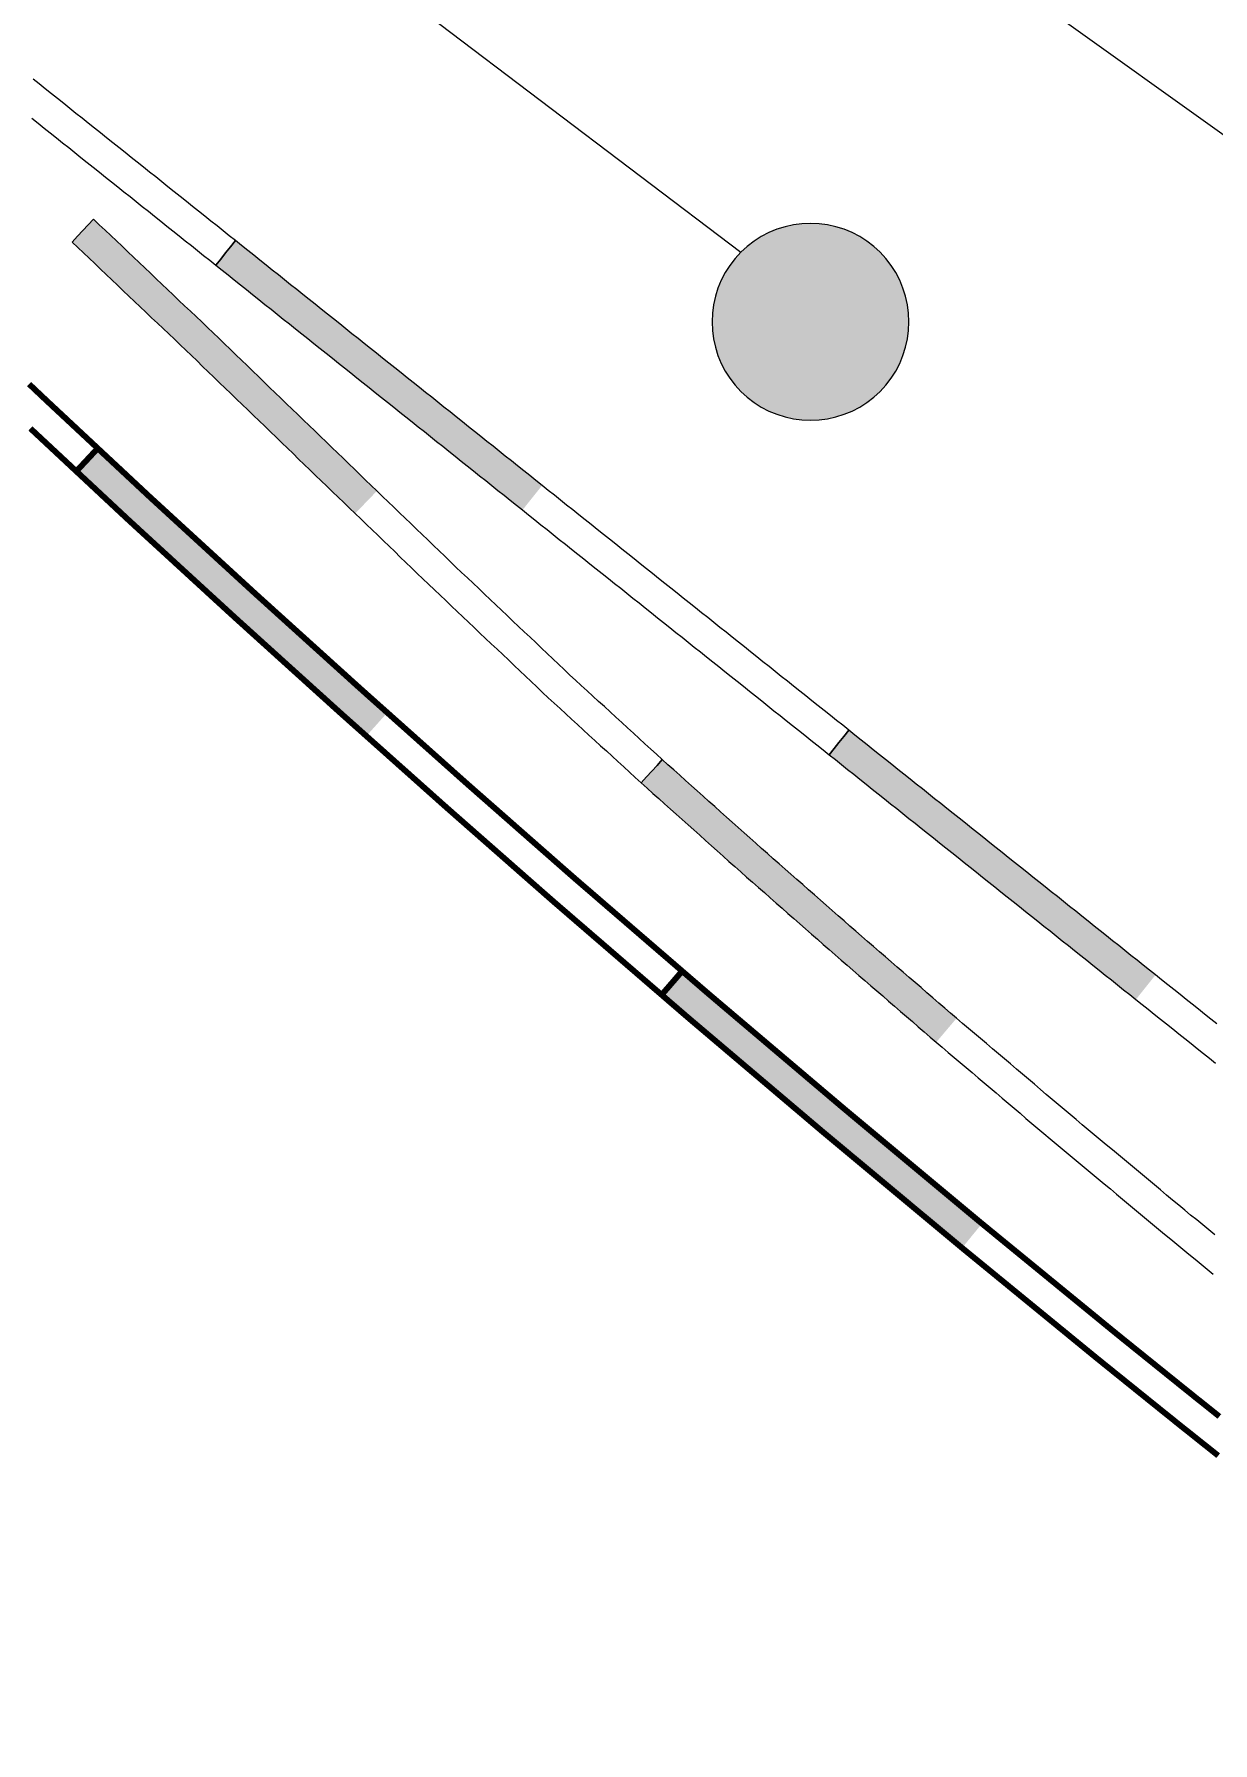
# Model space of a CAD drawing. Header units: inches. Extents: x 36473197 to 36486087, y 3899343 to 3911260.
# Drawn here: x 36482783.1 to 36482843.2, y 3905076.5 to 3905163.6 of the extents above; entities that cross this region are included whole.
import ezdxf

# ---------------------------------------------------------------- set-up
doc = ezdxf.new("R2010")
doc.units = ezdxf.units.IN
doc.header["$MEASUREMENT"] = 0
doc.layers.get('0').update_dxf_attribs({"lineweight": 0})
doc.layers.get('Defpoints').update_dxf_attribs({"lineweight": 0})
for name, color, linetype, lineweight in [('四盘区辅运巷', 7, 'Continuous', 0), ('西平正线', 7, 'Continuous', 0), ('钻孔', 7, 'Continuous', 0), ('钻孔变量', 7, 'Continuous', 0)]:
    doc.layers.add(name, color=color, linetype=linetype, lineweight=lineweight)
doc.styles.add('仿宋', font='simfang.ttf')
doc.linetypes.add('铁路', pattern='A,-0.01,[9,西北矿业高家堡煤矿2022年采掘接续图(2022.8.14).shx,S=1.5748e-06,R=0,X=0,Y=0.0004],-0.01,[10,西北矿业高家堡煤矿2022年采掘接续图(2022.8.14).shx,S=1.5748e-06,R=0,X=0,Y=0.0004]', length=0.02)
doc.dimstyles.get("Standard").update_dxf_attribs({"dimtxt": 30, "dimasz": 20, "dimexe": 0.18, "dimexo": 0.0625, "dimgap": 0.09, "dimtad": 1, "dimdec": 0, "dimzin": 0, "dimdsep": 46, "dimtxsty": '仿宋', "dimcen": 0.09, "dimclrd": 150, "dimclre": 150, "dimadec": 0, "dimazin": 0, "dimtfac": 1, "dimtdec": 0, "dimtofl": 0, "dimtmove": 0, "dimatfit": 3, "dimfxl": 1, "dimtolj": 1, "dimtzin": 0, "dimlwd": 0, "dimarcsym": 0})

# ---------------------------------------------------------------- blocks, each defined once
blk = doc.blocks.new('lr_block_12_1')
for points in [[(100.66, 619.27), (100.362, 619.536), (100.063, 619.802), (99.764, 620.068), (99.466, 620.335), (99.172, 620.598), (98.875, 620.866), (98.579, 621.135), (98.282, 621.403), (97.985, 621.671), (97.689, 621.939), (97.392, 622.208), (97.095, 622.476), (96.798, 622.744), (96.502, 623.012), (96.205, 623.28), (95.908, 623.549), (95.611, 623.817), (95.315, 624.085), (95.018, 624.353), (94.721, 624.622), (94.425, 624.89), (94.128, 625.158), (93.836, 625.423), (93.541, 625.694), (93.246, 625.964), (92.951, 626.234), (92.657, 626.505), (92.362, 626.775), (92.067, 627.045), (91.772, 627.316), (91.477, 627.586), (91.183, 627.856), (90.888, 628.127), (90.593, 628.397), (90.298, 628.667), (90.003, 628.938), (89.708, 629.208), (89.414, 629.478), (89.119, 629.749), (88.824, 630.019), (88.535, 630.285), (88.242, 630.558), (87.95, 630.831), (87.657, 631.104), (87.365, 631.377), (87.073, 631.65), (86.78, 631.923), (86.488, 632.195), (86.195, 632.468), (85.903, 632.741), (85.63, 632.449), (85.357, 632.156), (85.084, 631.864), (84.811, 631.571), (85.104, 631.299), (85.396, 631.026), (85.689, 630.753), (85.981, 630.48), (86.273, 630.207), (86.566, 629.934), (86.858, 629.661), (87.151, 629.388), (87.443, 629.115), (87.743, 628.84), (88.038, 628.569), (88.332, 628.299), (88.627, 628.029), (88.922, 627.758), (89.217, 627.488), (89.512, 627.218), (89.806, 626.947), (90.101, 626.677), (90.396, 626.407), (90.691, 626.136), (90.986, 625.866), (91.281, 625.596), (91.575, 625.325), (91.87, 625.055), (92.165, 624.785), (92.46, 624.514), (92.755, 624.244), (93.055, 623.971), (93.352, 623.703), (93.648, 623.435), (93.945, 623.167), (94.242, 622.898), (94.539, 622.63), (94.835, 622.362), (95.132, 622.094), (95.429, 621.825), (95.725, 621.557), (96.022, 621.289), (96.319, 621.021), (96.616, 620.752), (96.912, 620.484), (97.209, 620.216), (97.506, 619.948), (97.802, 619.679), (98.099, 619.411), (98.401, 619.14), (98.7, 618.874), (98.998, 618.608), (99.297, 618.342), (99.595, 618.076), (99.861, 618.374), (100.128, 618.673), (100.394, 618.971)], [(130.971, 593.225), (130.668, 593.476), (130.361, 593.732), (130.054, 593.988), (129.747, 594.244), (129.439, 594.5), (129.132, 594.756), (128.825, 595.012), (128.518, 595.268), (128.21, 595.524), (127.903, 595.781), (127.596, 596.037), (127.288, 596.293), (126.981, 596.549), (126.674, 596.805), (126.367, 597.061), (126.059, 597.317), (125.752, 597.573), (125.445, 597.829), (125.138, 598.085), (124.83, 598.342), (124.523, 598.598), (124.216, 598.854), (123.914, 599.106), (123.609, 599.364), (123.303, 599.623), (122.998, 599.882), (122.693, 600.14), (122.388, 600.399), (122.083, 600.657), (121.778, 600.916), (121.473, 601.175), (121.168, 601.433), (120.862, 601.692), (120.557, 601.951), (120.252, 602.209), (119.947, 602.468), (119.642, 602.727), (119.337, 602.985), (119.032, 603.244), (118.726, 603.503), (118.421, 603.761), (118.116, 604.02), (117.811, 604.278), (117.506, 604.537), (117.201, 604.796), (116.902, 605.051), (116.599, 605.312), (116.296, 605.573), (115.993, 605.835), (115.69, 606.096), (115.429, 605.793), (115.168, 605.49), (114.906, 605.187), (114.645, 604.885), (114.948, 604.623), (115.251, 604.362), (115.554, 604.101), (115.857, 603.839), (116.166, 603.575), (116.471, 603.317), (116.777, 603.058), (117.082, 602.799), (117.387, 602.541), (117.692, 602.282), (117.997, 602.023), (118.302, 601.765), (118.607, 601.506), (118.912, 601.247), (119.218, 600.989), (119.523, 600.73), (119.828, 600.471), (120.133, 600.213), (120.438, 599.954), (120.743, 599.696), (121.048, 599.437), (121.353, 599.178), (121.659, 598.92), (121.964, 598.661), (122.269, 598.402), (122.574, 598.144), (122.879, 597.885), (123.191, 597.625), (123.499, 597.369), (123.806, 597.112), (124.113, 596.856), (124.42, 596.6), (124.728, 596.344), (125.035, 596.088), (125.342, 595.832), (125.65, 595.576), (125.957, 595.32), (126.264, 595.064), (126.571, 594.808), (126.879, 594.551), (127.186, 594.295), (127.493, 594.039), (127.8, 593.783), (128.108, 593.527), (128.415, 593.271), (128.722, 593.015), (129.03, 592.759), (129.337, 592.503), (129.644, 592.247), (129.957, 591.987), (130.211, 592.296), (130.464, 592.606), (130.718, 592.915)]]:
    blk.add_hatch(color=7).paths.add_polyline_path(points, flags=17)
at = {"color": 7, "const_width": 0.3}
for points in [[(85.903, 632.741), (85.61, 633.014), (85.318, 633.287), (85.025, 633.56), (84.733, 633.833), (84.44, 634.106), (84.148, 634.379), (83.855, 634.651), (83.563, 634.924), (83.275, 635.194), (82.984, 635.468), (82.694, 635.743), (82.403, 636.018)], [(82.471, 633.754), (82.764, 633.482), (83.056, 633.209), (83.349, 632.936), (83.641, 632.663), (83.934, 632.39), (84.226, 632.117), (84.519, 631.844), (84.811, 631.571), (85.084, 631.864), (85.357, 632.156), (85.63, 632.449), (85.903, 632.741)], [(115.69, 606.096), (115.388, 606.357), (115.085, 606.619), (114.782, 606.88), (114.479, 607.141), (114.176, 607.402), (113.873, 607.664), (113.57, 607.925), (113.268, 608.186), (112.965, 608.448), (112.662, 608.709), (112.359, 608.97), (112.056, 609.232), (111.753, 609.493), (111.451, 609.754), (111.148, 610.016), (110.845, 610.277), (110.542, 610.538), (110.239, 610.8), (109.943, 611.058), (109.643, 611.322), (109.342, 611.586), (109.042, 611.85), (108.742, 612.114), (108.441, 612.378), (108.141, 612.642), (107.84, 612.906), (107.54, 613.17), (107.239, 613.434), (106.939, 613.699), (106.639, 613.963), (106.338, 614.227), (106.038, 614.491), (105.737, 614.755), (105.437, 615.019), (105.136, 615.283), (104.836, 615.547), (104.541, 615.809), (104.242, 616.075), (103.944, 616.341), (103.645, 616.607), (103.347, 616.874), (103.048, 617.14), (102.75, 617.406), (102.451, 617.672), (102.153, 617.938), (101.854, 618.205), (101.556, 618.471), (101.257, 618.737), (100.959, 619.003), (100.66, 619.27), (100.362, 619.536), (100.063, 619.802), (99.764, 620.068), (99.466, 620.335), (99.172, 620.598), (98.875, 620.866), (98.579, 621.135), (98.282, 621.403), (97.985, 621.671), (97.689, 621.939), (97.392, 622.208), (97.095, 622.476), (96.798, 622.744), (96.502, 623.012), (96.205, 623.28), (95.908, 623.549), (95.611, 623.817), (95.315, 624.085), (95.018, 624.353), (94.721, 624.622), (94.425, 624.89), (94.128, 625.158), (93.836, 625.423), (93.541, 625.694), (93.246, 625.964), (92.951, 626.234), (92.657, 626.505), (92.362, 626.775), (92.067, 627.045), (91.772, 627.316), (91.477, 627.586), (91.183, 627.856), (90.888, 628.127), (90.593, 628.397), (90.298, 628.667), (90.003, 628.938), (89.708, 629.208), (89.414, 629.478), (89.119, 629.749), (88.824, 630.019), (88.535, 630.285), (88.242, 630.558), (87.95, 630.831), (87.657, 631.104), (87.365, 631.377), (87.073, 631.65), (86.78, 631.923), (86.488, 632.195), (86.195, 632.468), (85.903, 632.741), (85.63, 632.449), (85.357, 632.156), (85.084, 631.864), (84.811, 631.571), (85.104, 631.299), (85.396, 631.026), (85.689, 630.753), (85.981, 630.48), (86.273, 630.207), (86.566, 629.934), (86.858, 629.661), (87.151, 629.388), (87.443, 629.115), (87.743, 628.84), (88.038, 628.569), (88.332, 628.299), (88.627, 628.029), (88.922, 627.758), (89.217, 627.488), (89.512, 627.218), (89.806, 626.947), (90.101, 626.677), (90.396, 626.407), (90.691, 626.136), (90.986, 625.866), (91.281, 625.596), (91.575, 625.325), (91.87, 625.055), (92.165, 624.785), (92.46, 624.514), (92.755, 624.244), (93.055, 623.971), (93.352, 623.703), (93.648, 623.435), (93.945, 623.167), (94.242, 622.898), (94.539, 622.63), (94.835, 622.362), (95.132, 622.094), (95.429, 621.825), (95.725, 621.557), (96.022, 621.289), (96.319, 621.021), (96.616, 620.752), (96.912, 620.484), (97.209, 620.216), (97.506, 619.948), (97.802, 619.679), (98.099, 619.411), (98.401, 619.14), (98.7, 618.874), (98.998, 618.608), (99.297, 618.342), (99.595, 618.076), (99.894, 617.809), (100.192, 617.543), (100.491, 617.277), (100.789, 617.011), (101.088, 616.744), (101.386, 616.478), (101.685, 616.212), (101.983, 615.946), (102.282, 615.679), (102.58, 615.413), (102.879, 615.147), (103.177, 614.881), (103.476, 614.614), (103.78, 614.345), (104.08, 614.081), (104.381, 613.817), (104.681, 613.553), (104.981, 613.289), (105.282, 613.025), (105.582, 612.761), (105.883, 612.497), (106.183, 612.233), (106.484, 611.969), (106.784, 611.705), (107.084, 611.44), (107.385, 611.176), (107.685, 610.912), (107.986, 610.648), (108.286, 610.384), (108.587, 610.12), (108.887, 609.856), (109.194, 609.588), (109.497, 609.327), (109.8, 609.066), (110.102, 608.804), (110.405, 608.543), (110.708, 608.282), (111.011, 608.02), (111.314, 607.759), (111.617, 607.498), (111.92, 607.236), (112.222, 606.975), (112.525, 606.714), (112.828, 606.452), (113.131, 606.191), (113.434, 605.93), (113.737, 605.668), (114.039, 605.407), (114.342, 605.146), (114.645, 604.885), (114.906, 605.187), (115.168, 605.49), (115.429, 605.793), (115.69, 606.096)], [(143.071, 583.396), (142.758, 583.645), (142.446, 583.894), (142.133, 584.144), (141.823, 584.391), (141.512, 584.642), (141.2, 584.892), (140.889, 585.143), (140.577, 585.394), (140.266, 585.645), (139.954, 585.896), (139.643, 586.147), (139.331, 586.398), (139.02, 586.649), (138.708, 586.9), (138.397, 587.151), (138.085, 587.402), (137.78, 587.65), (137.47, 587.903), (137.161, 588.156), (136.851, 588.41), (136.542, 588.663), (136.232, 588.917), (135.923, 589.17), (135.613, 589.423), (135.304, 589.677), (134.994, 589.93), (134.685, 590.184), (134.375, 590.437), (134.066, 590.691), (133.756, 590.944), (133.447, 591.197), (133.137, 591.451), (132.828, 591.704), (132.518, 591.958), (132.209, 592.211), (131.899, 592.464), (131.59, 592.718), (131.28, 592.971), (130.971, 593.225), (130.668, 593.476), (130.361, 593.732), (130.054, 593.988), (129.747, 594.244), (129.439, 594.5), (129.132, 594.756), (128.825, 595.012), (128.518, 595.268), (128.21, 595.524), (127.903, 595.781), (127.596, 596.037), (127.288, 596.293), (126.981, 596.549), (126.674, 596.805), (126.367, 597.061), (126.059, 597.317), (125.752, 597.573), (125.445, 597.829), (125.138, 598.085), (124.83, 598.342), (124.523, 598.598), (124.216, 598.854), (123.914, 599.106), (123.609, 599.364), (123.303, 599.623), (122.998, 599.882), (122.693, 600.14), (122.388, 600.399), (122.083, 600.657), (121.778, 600.916), (121.473, 601.175), (121.168, 601.433), (120.862, 601.692), (120.557, 601.951), (120.252, 602.209), (119.947, 602.468), (119.642, 602.727), (119.337, 602.985), (119.032, 603.244), (118.726, 603.503), (118.421, 603.761), (118.116, 604.02), (117.811, 604.278), (117.506, 604.537), (117.201, 604.796), (116.902, 605.051), (116.599, 605.312), (116.296, 605.573), (115.993, 605.835), (115.69, 606.096), (115.429, 605.793), (115.168, 605.49), (114.906, 605.187), (114.645, 604.885), (114.948, 604.623), (115.251, 604.362), (115.554, 604.101), (115.857, 603.839), (116.166, 603.575), (116.471, 603.317), (116.777, 603.058), (117.082, 602.799), (117.387, 602.541), (117.692, 602.282), (117.997, 602.023), (118.302, 601.765), (118.607, 601.506), (118.912, 601.247), (119.218, 600.989), (119.523, 600.73), (119.828, 600.471), (120.133, 600.213), (120.438, 599.954), (120.743, 599.696), (121.048, 599.437), (121.353, 599.178), (121.659, 598.92), (121.964, 598.661), (122.269, 598.402), (122.574, 598.144), (122.879, 597.885), (123.191, 597.625), (123.499, 597.369), (123.806, 597.112), (124.113, 596.856), (124.42, 596.6), (124.728, 596.344), (125.035, 596.088), (125.342, 595.832), (125.65, 595.576), (125.957, 595.32), (126.264, 595.064), (126.571, 594.808), (126.879, 594.551), (127.186, 594.295), (127.493, 594.039), (127.8, 593.783), (128.108, 593.527), (128.415, 593.271), (128.722, 593.015), (129.03, 592.759), (129.337, 592.503), (129.644, 592.247), (129.957, 591.987), (130.267, 591.733), (130.576, 591.48), (130.886, 591.226), (131.195, 590.973), (131.505, 590.72), (131.814, 590.466), (132.124, 590.213), (132.433, 589.959), (132.743, 589.706), (133.052, 589.453), (133.362, 589.199), (133.671, 588.946), (133.981, 588.692), (134.29, 588.439), (134.6, 588.186), (134.909, 587.932), (135.219, 587.679), (135.528, 587.425), (135.838, 587.172), (136.147, 586.918), (136.456, 586.665), (136.766, 586.412), (137.082, 586.156), (137.393, 585.905), (137.705, 585.654), (138.016, 585.403), (138.328, 585.152), (138.639, 584.901), (138.951, 584.65), (139.262, 584.399), (139.574, 584.148), (139.885, 583.897), (140.197, 583.646), (140.508, 583.396), (140.82, 583.145), (141.135, 582.892), (141.448, 582.643), (141.761, 582.394), (142.074, 582.144), (142.387, 581.895), (142.699, 581.646), (143.012, 581.396)]]:
    blk.add_lwpolyline(points, dxfattribs=at)
blk = doc.blocks.new('*D204')
at = {"layer": 'Defpoints', "color": 0, "transparency": 16777216}
for p in [(36476925.515, 3911082.357), (36486060.147, 3904950.043), (36485936.086, 3904772.871)]:
    blk.add_point(p, dxfattribs=at)
at = {"layer": '四盘区辅运巷', "color": 150, "lineweight": -2, "transparency": 16777216}
for p, q in [((36476925.551, 3911082.408), (36477049.68, 3911259.676)), ((36485936.122, 3904772.922), (36486060.251, 3904950.19))]:
    blk.add_line(p, q, dxfattribs=at)
at = {"layer": '四盘区辅运巷', "color": 150, "lineweight": 0, "transparency": 16777216}
blk.add_line((36477065.959, 3911248.057), (36486043.765, 3904961.514), dxfattribs=at)
at = {"layer": '四盘区辅运巷', "color": 150, "transparency": 16777216}
for points in [[(36477067.871, 3911250.787), (36477064.047, 3911245.326), (36477049.577, 3911259.528)], [(36486045.677, 3904964.245), (36486041.853, 3904958.784), (36486060.147, 3904950.043)]]:
    blk.add_solid(points, dxfattribs=at)
at = {"layer": '四盘区辅运巷', "color": 0, "transparency": 16777216, "insert": (36481563.616, 3908117.287), "char_height": 30, "attachment_point": 5, "rotation": 324.99908, "style": '仿宋'}
blk.add_mtext('\\A1;1100', dxfattribs=at)

msp = doc.modelspace()

# ---------------------------------------------------------------- hatches: boundary and pattern name
at = {"layer": '西平正线'}
for points in [[(36482800.561, 3905140.287), (36482800.274, 3905140.565), (36482799.986, 3905140.843), (36482799.698, 3905141.12), (36482799.41, 3905141.398), (36482799.122, 3905141.676), (36482798.834, 3905141.953), (36482798.546, 3905142.231), (36482798.258, 3905142.508), (36482797.971, 3905142.786), (36482797.683, 3905143.064), (36482797.395, 3905143.342), (36482797.107, 3905143.619), (36482796.819, 3905143.897), (36482796.532, 3905144.175), (36482796.244, 3905144.453), (36482795.956, 3905144.731), (36482795.668, 3905145.009), (36482795.381, 3905145.286), (36482795.093, 3905145.564), (36482794.805, 3905145.842), (36482794.517, 3905146.12), (36482794.23, 3905146.398), (36482793.942, 3905146.676), (36482793.654, 3905146.953), (36482793.366, 3905147.231), (36482793.078, 3905147.509), (36482792.791, 3905147.787), (36482792.503, 3905148.065), (36482792.21, 3905148.347), (36482791.921, 3905148.622), (36482791.631, 3905148.898), (36482791.341, 3905149.173), (36482791.051, 3905149.449), (36482790.761, 3905149.725), (36482790.471, 3905150), (36482790.181, 3905150.276), (36482789.891, 3905150.551), (36482789.601, 3905150.827), (36482789.311, 3905151.102), (36482789.021, 3905151.378), (36482788.731, 3905151.654), (36482788.441, 3905151.929), (36482788.151, 3905152.205), (36482787.862, 3905152.48), (36482787.572, 3905152.756), (36482787.282, 3905153.031), (36482786.992, 3905153.307), (36482786.702, 3905153.583), (36482786.412, 3905153.858), (36482786.122, 3905154.134), (36482785.846, 3905153.844), (36482785.571, 3905153.554), (36482785.295, 3905153.264), (36482785.02, 3905152.974), (36482785.31, 3905152.699), (36482785.6, 3905152.423), (36482785.889, 3905152.147), (36482786.179, 3905151.872), (36482786.469, 3905151.596), (36482786.759, 3905151.321), (36482787.049, 3905151.045), (36482787.339, 3905150.769), (36482787.629, 3905150.494), (36482787.919, 3905150.218), (36482788.209, 3905149.943), (36482788.499, 3905149.667), (36482788.789, 3905149.392), (36482789.079, 3905149.116), (36482789.369, 3905148.84), (36482789.658, 3905148.565), (36482789.948, 3905148.289), (36482790.238, 3905148.014), (36482790.528, 3905147.738), (36482790.818, 3905147.463), (36482791.108, 3905147.187), (36482791.392, 3905146.914), (36482791.679, 3905146.636), (36482791.967, 3905146.358), (36482792.255, 3905146.08), (36482792.543, 3905145.802), (36482792.83, 3905145.524), (36482793.118, 3905145.247), (36482793.406, 3905144.969), (36482793.694, 3905144.691), (36482793.982, 3905144.413), (36482794.269, 3905144.135), (36482794.557, 3905143.858), (36482794.845, 3905143.58), (36482795.133, 3905143.302), (36482795.42, 3905143.024), (36482795.708, 3905142.746), (36482795.996, 3905142.468), (36482796.284, 3905142.191), (36482796.571, 3905141.913), (36482796.859, 3905141.635), (36482797.147, 3905141.357), (36482797.435, 3905141.079), (36482797.723, 3905140.801), (36482798.011, 3905140.524), (36482798.299, 3905140.246), (36482798.587, 3905139.968), (36482798.875, 3905139.691), (36482799.163, 3905139.413), (36482799.451, 3905139.136), (36482799.729, 3905139.423), (36482800.006, 3905139.711), (36482800.284, 3905139.999)], [(36482808.981, 3905140.566), (36482808.668, 3905140.816), (36482808.356, 3905141.066), (36482808.043, 3905141.315), (36482807.73, 3905141.565), (36482807.418, 3905141.814), (36482807.105, 3905142.064), (36482806.792, 3905142.313), (36482806.48, 3905142.563), (36482806.167, 3905142.812), (36482805.855, 3905143.062), (36482805.542, 3905143.311), (36482805.229, 3905143.561), (36482804.917, 3905143.811), (36482804.604, 3905144.06), (36482804.292, 3905144.31), (36482803.979, 3905144.559), (36482803.666, 3905144.809), (36482803.354, 3905145.058), (36482803.041, 3905145.308), (36482802.729, 3905145.557), (36482802.416, 3905145.807), (36482802.103, 3905146.056), (36482801.791, 3905146.306), (36482801.478, 3905146.556), (36482801.166, 3905146.805), (36482800.853, 3905147.055), (36482800.54, 3905147.304), (36482800.228, 3905147.554), (36482799.915, 3905147.803), (36482799.603, 3905148.053), (36482799.29, 3905148.302), (36482798.977, 3905148.552), (36482798.665, 3905148.802), (36482798.352, 3905149.051), (36482798.04, 3905149.301), (36482797.727, 3905149.55), (36482797.414, 3905149.8), (36482797.102, 3905150.049), (36482796.789, 3905150.299), (36482796.477, 3905150.549), (36482796.164, 3905150.798), (36482795.851, 3905151.048), (36482795.539, 3905151.297), (36482795.226, 3905151.547), (36482794.914, 3905151.796), (36482794.601, 3905152.046), (36482794.288, 3905152.296), (36482793.976, 3905152.545), (36482793.663, 3905152.795), (36482793.351, 3905153.044), (36482793.101, 3905152.732), (36482792.851, 3905152.419), (36482792.602, 3905152.106), (36482792.352, 3905151.794), (36482792.665, 3905151.544), (36482792.978, 3905151.295), (36482793.29, 3905151.045), (36482793.603, 3905150.796), (36482793.915, 3905150.546), (36482794.228, 3905150.296), (36482794.541, 3905150.047), (36482794.853, 3905149.797), (36482795.166, 3905149.548), (36482795.478, 3905149.298), (36482795.791, 3905149.049), (36482796.103, 3905148.799), (36482796.416, 3905148.549), (36482796.729, 3905148.3), (36482797.041, 3905148.05), (36482797.354, 3905147.801), (36482797.666, 3905147.551), (36482797.979, 3905147.302), (36482798.292, 3905147.052), (36482798.604, 3905146.803), (36482798.917, 3905146.553), (36482799.229, 3905146.303), (36482799.542, 3905146.054), (36482799.855, 3905145.804), (36482800.167, 3905145.555), (36482800.48, 3905145.305), (36482800.792, 3905145.056), (36482801.105, 3905144.806), (36482801.418, 3905144.556), (36482801.73, 3905144.307), (36482802.043, 3905144.057), (36482802.356, 3905143.808), (36482802.668, 3905143.558), (36482802.981, 3905143.309), (36482803.293, 3905143.059), (36482803.606, 3905142.81), (36482803.919, 3905142.56), (36482804.231, 3905142.311), (36482804.544, 3905142.061), (36482804.856, 3905141.811), (36482805.169, 3905141.562), (36482805.482, 3905141.312), (36482805.794, 3905141.063), (36482806.107, 3905140.813), (36482806.42, 3905140.564), (36482806.732, 3905140.314), (36482807.045, 3905140.065), (36482807.357, 3905139.815), (36482807.67, 3905139.566), (36482807.983, 3905139.316), (36482808.232, 3905139.629), (36482808.482, 3905139.941), (36482808.731, 3905140.254)], [(36482840.244, 3905115.615), (36482839.932, 3905115.864), (36482839.619, 3905116.114), (36482839.306, 3905116.363), (36482838.994, 3905116.613), (36482838.681, 3905116.862), (36482838.369, 3905117.112), (36482838.056, 3905117.361), (36482837.743, 3905117.611), (36482837.431, 3905117.861), (36482837.118, 3905118.11), (36482836.805, 3905118.36), (36482836.493, 3905118.609), (36482836.18, 3905118.859), (36482835.867, 3905119.108), (36482835.555, 3905119.358), (36482835.242, 3905119.607), (36482834.93, 3905119.857), (36482834.617, 3905120.106), (36482834.304, 3905120.356), (36482833.992, 3905120.605), (36482833.679, 3905120.855), (36482833.366, 3905121.104), (36482833.054, 3905121.354), (36482832.741, 3905121.603), (36482832.428, 3905121.853), (36482832.116, 3905122.102), (36482831.803, 3905122.352), (36482831.49, 3905122.601), (36482831.178, 3905122.851), (36482830.865, 3905123.1), (36482830.553, 3905123.35), (36482830.24, 3905123.599), (36482829.927, 3905123.849), (36482829.615, 3905124.098), (36482829.302, 3905124.348), (36482828.989, 3905124.597), (36482828.677, 3905124.847), (36482828.364, 3905125.096), (36482828.051, 3905125.346), (36482827.739, 3905125.595), (36482827.426, 3905125.845), (36482827.113, 3905126.094), (36482826.801, 3905126.344), (36482826.488, 3905126.593), (36482826.176, 3905126.843), (36482825.863, 3905127.092), (36482825.55, 3905127.342), (36482825.238, 3905127.591), (36482824.925, 3905127.841), (36482824.612, 3905128.09), (36482824.363, 3905127.778), (36482824.113, 3905127.465), (36482823.864, 3905127.152), (36482823.614, 3905126.84), (36482823.927, 3905126.59), (36482824.24, 3905126.341), (36482824.552, 3905126.091), (36482824.865, 3905125.842), (36482825.178, 3905125.592), (36482825.49, 3905125.343), (36482825.803, 3905125.093), (36482826.115, 3905124.844), (36482826.428, 3905124.594), (36482826.741, 3905124.345), (36482827.053, 3905124.095), (36482827.366, 3905123.846), (36482827.679, 3905123.596), (36482827.991, 3905123.347), (36482828.304, 3905123.097), (36482828.617, 3905122.848), (36482828.929, 3905122.598), (36482829.242, 3905122.349), (36482829.555, 3905122.099), (36482829.867, 3905121.85), (36482830.18, 3905121.6), (36482830.492, 3905121.351), (36482830.805, 3905121.101), (36482831.118, 3905120.852), (36482831.43, 3905120.602), (36482831.743, 3905120.353), (36482832.056, 3905120.103), (36482832.368, 3905119.854), (36482832.681, 3905119.604), (36482832.994, 3905119.355), (36482833.306, 3905119.105), (36482833.619, 3905118.856), (36482833.932, 3905118.606), (36482834.244, 3905118.357), (36482834.557, 3905118.107), (36482834.869, 3905117.858), (36482835.182, 3905117.608), (36482835.495, 3905117.359), (36482835.807, 3905117.109), (36482836.12, 3905116.86), (36482836.433, 3905116.61), (36482836.745, 3905116.361), (36482837.058, 3905116.111), (36482837.37, 3905115.861), (36482837.683, 3905115.612), (36482837.996, 3905115.362), (36482838.308, 3905115.113), (36482838.621, 3905114.863), (36482838.934, 3905114.614), (36482839.246, 3905114.364), (36482839.496, 3905114.677), (36482839.745, 3905114.989), (36482839.995, 3905115.302)], [(36482830.106, 3905113.408), (36482829.801, 3905113.667), (36482829.503, 3905113.923), (36482829.201, 3905114.185), (36482828.898, 3905114.447), (36482828.596, 3905114.708), (36482828.293, 3905114.97), (36482827.991, 3905115.232), (36482827.688, 3905115.493), (36482827.385, 3905115.755), (36482827.083, 3905116.017), (36482826.78, 3905116.278), (36482826.478, 3905116.54), (36482826.175, 3905116.802), (36482825.873, 3905117.063), (36482825.57, 3905117.325), (36482825.268, 3905117.586), (36482824.965, 3905117.848), (36482824.669, 3905118.107), (36482824.368, 3905118.371), (36482824.068, 3905118.635), (36482823.768, 3905118.9), (36482823.467, 3905119.164), (36482823.167, 3905119.428), (36482822.866, 3905119.692), (36482822.566, 3905119.956), (36482822.265, 3905120.22), (36482821.965, 3905120.484), (36482821.665, 3905120.748), (36482821.364, 3905121.012), (36482821.064, 3905121.276), (36482820.763, 3905121.54), (36482820.463, 3905121.804), (36482820.162, 3905122.069), (36482819.869, 3905122.33), (36482819.57, 3905122.596), (36482819.272, 3905122.863), (36482818.974, 3905123.13), (36482818.676, 3905123.396), (36482818.378, 3905123.663), (36482818.08, 3905123.93), (36482817.782, 3905124.196), (36482817.484, 3905124.463), (36482817.185, 3905124.73), (36482816.887, 3905124.996), (36482816.589, 3905125.263), (36482816.291, 3905125.53), (36482815.993, 3905125.796), (36482815.695, 3905126.063), (36482815.397, 3905126.33), (36482815.107, 3905126.592), (36482814.837, 3905126.297), (36482814.567, 3905126.002), (36482814.297, 3905125.707), (36482814.027, 3905125.412), (36482814.33, 3905125.137), (36482814.628, 3905124.871), (36482814.926, 3905124.604), (36482815.224, 3905124.337), (36482815.522, 3905124.071), (36482815.821, 3905123.804), (36482816.119, 3905123.537), (36482816.417, 3905123.271), (36482816.715, 3905123.004), (36482817.013, 3905122.737), (36482817.311, 3905122.471), (36482817.609, 3905122.204), (36482817.907, 3905121.937), (36482818.206, 3905121.67), (36482818.504, 3905121.404), (36482818.802, 3905121.137), (36482819.106, 3905120.867), (36482819.406, 3905120.603), (36482819.707, 3905120.339), (36482820.007, 3905120.075), (36482820.308, 3905119.81), (36482820.608, 3905119.546), (36482820.909, 3905119.282), (36482821.209, 3905119.018), (36482821.51, 3905118.754), (36482821.81, 3905118.49), (36482822.11, 3905118.226), (36482822.411, 3905117.962), (36482822.711, 3905117.698), (36482823.012, 3905117.434), (36482823.312, 3905117.17), (36482823.613, 3905116.906), (36482823.918, 3905116.638), (36482824.221, 3905116.376), (36482824.524, 3905116.115), (36482824.826, 3905115.853), (36482825.129, 3905115.591), (36482825.431, 3905115.33), (36482825.734, 3905115.068), (36482826.036, 3905114.806), (36482826.339, 3905114.545), (36482826.641, 3905114.283), (36482826.944, 3905114.021), (36482827.247, 3905113.76), (36482827.549, 3905113.498), (36482827.852, 3905113.236), (36482828.154, 3905112.975), (36482828.457, 3905112.713), (36482828.765, 3905112.447), (36482829.07, 3905112.188), (36482829.329, 3905112.493), (36482829.588, 3905112.798), (36482829.847, 3905113.103)]]:
    msp.add_hatch(color=7, dxfattribs=at).paths.add_polyline_path(points, flags=17)
at = {"layer": '钻孔变量'}
msp.add_hatch(color=7, dxfattribs=at).paths.add_polyline_path([(36482817.642, 3905148.907), (36482817.661, 3905148.47), (36482817.718, 3905148.036), (36482817.813, 3905147.609), (36482817.944, 3905147.191), (36482818.112, 3905146.787), (36482818.314, 3905146.399), (36482818.549, 3905146.03), (36482818.816, 3905145.682), (36482819.111, 3905145.36), (36482819.434, 3905145.064), (36482819.781, 3905144.797), (36482820.151, 3905144.562), (36482820.539, 3905144.36), (36482820.943, 3905144.193), (36482821.361, 3905144.061), (36482821.788, 3905143.966), (36482822.222, 3905143.909), (36482822.659, 3905143.89), (36482823.097, 3905143.909), (36482823.531, 3905143.966), (36482823.958, 3905144.061), (36482824.375, 3905144.193), (36482824.78, 3905144.36), (36482825.168, 3905144.562), (36482825.537, 3905144.797), (36482825.884, 3905145.064), (36482826.207, 3905145.36), (36482826.503, 3905145.682), (36482826.769, 3905146.03), (36482827.005, 3905146.399), (36482827.207, 3905146.787), (36482827.374, 3905147.191), (36482827.506, 3905147.609), (36482827.6, 3905148.036), (36482827.658, 3905148.47), (36482827.677, 3905148.907), (36482827.658, 3905149.345), (36482827.6, 3905149.779), (36482827.506, 3905150.206), (36482827.374, 3905150.624), (36482827.207, 3905151.028), (36482827.005, 3905151.416), (36482826.769, 3905151.785), (36482826.503, 3905152.133), (36482826.207, 3905152.455), (36482825.884, 3905152.751), (36482825.537, 3905153.018), (36482825.168, 3905153.253), (36482824.78, 3905153.455), (36482824.375, 3905153.622), (36482823.958, 3905153.754), (36482823.531, 3905153.849), (36482823.097, 3905153.906), (36482822.659, 3905153.925), (36482822.222, 3905153.906), (36482821.788, 3905153.849), (36482821.361, 3905153.754), (36482820.943, 3905153.622), (36482820.539, 3905153.455), (36482820.151, 3905153.253), (36482819.781, 3905153.018), (36482819.434, 3905152.751), (36482819.111, 3905152.455), (36482818.816, 3905152.133), (36482818.549, 3905151.785), (36482818.314, 3905151.416), (36482818.112, 3905151.028), (36482817.944, 3905150.624), (36482817.813, 3905150.206), (36482817.718, 3905149.779), (36482817.661, 3905149.345)], flags=17)

# ---------------------------------------------------------------- linework, layer by layer
at = {"layer": '西平正线', "color": 7, "linetype": 'Continuous', "lineweight": 0, "flags": 128}
for points in [[(36482793.351, 3905153.044), (36482793.038, 3905153.294), (36482792.725, 3905153.543), (36482792.413, 3905153.793), (36482792.1, 3905154.042), (36482791.788, 3905154.292), (36482791.475, 3905154.542), (36482791.162, 3905154.791), (36482790.85, 3905155.041), (36482790.537, 3905155.29), (36482790.225, 3905155.54), (36482789.912, 3905155.789), (36482789.599, 3905156.039), (36482789.287, 3905156.289), (36482788.974, 3905156.538), (36482788.662, 3905156.788), (36482788.349, 3905157.037), (36482788.037, 3905157.287), (36482787.724, 3905157.536), (36482787.411, 3905157.786), (36482787.099, 3905158.036), (36482786.786, 3905158.285), (36482786.474, 3905158.535), (36482786.161, 3905158.784), (36482785.848, 3905159.034), (36482785.536, 3905159.283), (36482785.223, 3905159.533), (36482784.911, 3905159.783), (36482784.598, 3905160.032), (36482784.285, 3905160.282), (36482783.973, 3905160.531), (36482783.66, 3905160.781), (36482783.348, 3905161.03), (36482783.035, 3905161.28)], [(36482782.975, 3905159.281), (36482783.287, 3905159.031), (36482783.6, 3905158.782), (36482783.912, 3905158.532), (36482784.225, 3905158.283), (36482784.537, 3905158.033), (36482784.85, 3905157.784), (36482785.163, 3905157.534), (36482785.475, 3905157.284), (36482785.788, 3905157.035), (36482786.1, 3905156.785), (36482786.413, 3905156.536), (36482786.726, 3905156.286), (36482787.038, 3905156.037), (36482787.351, 3905155.787), (36482787.663, 3905155.537), (36482787.976, 3905155.288), (36482788.289, 3905155.038), (36482788.601, 3905154.789), (36482788.914, 3905154.539), (36482789.226, 3905154.29), (36482789.539, 3905154.04), (36482789.852, 3905153.79), (36482790.164, 3905153.541), (36482790.477, 3905153.291), (36482790.789, 3905153.042), (36482791.102, 3905152.792), (36482791.415, 3905152.543), (36482791.727, 3905152.293), (36482792.04, 3905152.043), (36482792.352, 3905151.794), (36482792.602, 3905152.106), (36482792.851, 3905152.419), (36482793.101, 3905152.732), (36482793.351, 3905153.044)], [(36482815.107, 3905126.592), (36482814.811, 3905126.862), (36482814.516, 3905127.132), (36482814.221, 3905127.402), (36482813.926, 3905127.672), (36482813.631, 3905127.942), (36482813.336, 3905128.212), (36482813.04, 3905128.482), (36482812.745, 3905128.752), (36482812.45, 3905129.022), (36482812.155, 3905129.292), (36482811.86, 3905129.562), (36482811.565, 3905129.832), (36482811.269, 3905130.102), (36482810.974, 3905130.372), (36482810.679, 3905130.642), (36482810.396, 3905130.904), (36482810.106, 3905131.179), (36482809.816, 3905131.454), (36482809.525, 3905131.729), (36482809.235, 3905132.005), (36482808.945, 3905132.28), (36482808.654, 3905132.555), (36482808.364, 3905132.83), (36482808.073, 3905133.105), (36482807.783, 3905133.38), (36482807.493, 3905133.655), (36482807.202, 3905133.931), (36482806.912, 3905134.206), (36482806.622, 3905134.481), (36482806.331, 3905134.756), (36482806.041, 3905135.031), (36482805.751, 3905135.306), (36482805.46, 3905135.581), (36482805.17, 3905135.857), (36482804.88, 3905136.132), (36482804.589, 3905136.407), (36482804.305, 3905136.678), (36482804.017, 3905136.956), (36482803.729, 3905137.233), (36482803.441, 3905137.511), (36482803.153, 3905137.788), (36482802.865, 3905138.066), (36482802.577, 3905138.344), (36482802.289, 3905138.621), (36482802.001, 3905138.899), (36482801.713, 3905139.177), (36482801.425, 3905139.454), (36482801.137, 3905139.732), (36482800.849, 3905140.01), (36482800.561, 3905140.287), (36482800.274, 3905140.565), (36482799.986, 3905140.843), (36482799.698, 3905141.12), (36482799.41, 3905141.398), (36482799.122, 3905141.676), (36482798.834, 3905141.953), (36482798.546, 3905142.231), (36482798.258, 3905142.508), (36482797.971, 3905142.786), (36482797.683, 3905143.064), (36482797.395, 3905143.342), (36482797.107, 3905143.619), (36482796.819, 3905143.897), (36482796.532, 3905144.175), (36482796.244, 3905144.453), (36482795.956, 3905144.731), (36482795.668, 3905145.009), (36482795.381, 3905145.286), (36482795.093, 3905145.564), (36482794.805, 3905145.842), (36482794.517, 3905146.12), (36482794.23, 3905146.398), (36482793.942, 3905146.676), (36482793.654, 3905146.953), (36482793.366, 3905147.231), (36482793.078, 3905147.509), (36482792.791, 3905147.787), (36482792.503, 3905148.065), (36482792.21, 3905148.347), (36482791.921, 3905148.622), (36482791.631, 3905148.898), (36482791.341, 3905149.173), (36482791.051, 3905149.449), (36482790.761, 3905149.725), (36482790.471, 3905150), (36482790.181, 3905150.276), (36482789.891, 3905150.551), (36482789.601, 3905150.827), (36482789.311, 3905151.102), (36482789.021, 3905151.378), (36482788.731, 3905151.654), (36482788.441, 3905151.929), (36482788.151, 3905152.205), (36482787.862, 3905152.48), (36482787.572, 3905152.756), (36482787.282, 3905153.031), (36482786.992, 3905153.307), (36482786.702, 3905153.583), (36482786.412, 3905153.858), (36482786.122, 3905154.134), (36482785.846, 3905153.844), (36482785.571, 3905153.554), (36482785.295, 3905153.264), (36482785.02, 3905152.974), (36482785.31, 3905152.699), (36482785.6, 3905152.423), (36482785.889, 3905152.147), (36482786.179, 3905151.872), (36482786.469, 3905151.596), (36482786.759, 3905151.321), (36482787.049, 3905151.045), (36482787.339, 3905150.769), (36482787.629, 3905150.494), (36482787.919, 3905150.218), (36482788.209, 3905149.943), (36482788.499, 3905149.667), (36482788.789, 3905149.392), (36482789.079, 3905149.116), (36482789.369, 3905148.84), (36482789.658, 3905148.565), (36482789.948, 3905148.289), (36482790.238, 3905148.014), (36482790.528, 3905147.738), (36482790.818, 3905147.463), (36482791.108, 3905147.187), (36482791.392, 3905146.914), (36482791.679, 3905146.636), (36482791.967, 3905146.358), (36482792.255, 3905146.08), (36482792.543, 3905145.802), (36482792.83, 3905145.524), (36482793.118, 3905145.247), (36482793.406, 3905144.969), (36482793.694, 3905144.691), (36482793.982, 3905144.413), (36482794.269, 3905144.135), (36482794.557, 3905143.858), (36482794.845, 3905143.58), (36482795.133, 3905143.302), (36482795.42, 3905143.024), (36482795.708, 3905142.746), (36482795.996, 3905142.468), (36482796.284, 3905142.191), (36482796.571, 3905141.913), (36482796.859, 3905141.635), (36482797.147, 3905141.357), (36482797.435, 3905141.079), (36482797.723, 3905140.801), (36482798.011, 3905140.524), (36482798.299, 3905140.246), (36482798.587, 3905139.968), (36482798.875, 3905139.691), (36482799.163, 3905139.413), (36482799.451, 3905139.136), (36482799.739, 3905138.858), (36482800.027, 3905138.58), (36482800.315, 3905138.303), (36482800.603, 3905138.025), (36482800.891, 3905137.747), (36482801.179, 3905137.47), (36482801.466, 3905137.192), (36482801.754, 3905136.914), (36482802.042, 3905136.637), (36482802.33, 3905136.359), (36482802.618, 3905136.081), (36482802.906, 3905135.804), (36482803.194, 3905135.526), (36482803.489, 3905135.245), (36482803.779, 3905134.97), (36482804.069, 3905134.695), (36482804.36, 3905134.42), (36482804.65, 3905134.145), (36482804.941, 3905133.87), (36482805.231, 3905133.595), (36482805.521, 3905133.319), (36482805.812, 3905133.044), (36482806.102, 3905132.769), (36482806.392, 3905132.494), (36482806.683, 3905132.219), (36482806.973, 3905131.944), (36482807.263, 3905131.669), (36482807.554, 3905131.394), (36482807.844, 3905131.118), (36482808.134, 3905130.843), (36482808.425, 3905130.568), (36482808.715, 3905130.293), (36482809.005, 3905130.018), (36482809.296, 3905129.743), (36482809.599, 3905129.461), (36482809.894, 3905129.191), (36482810.19, 3905128.921), (36482810.485, 3905128.651), (36482810.78, 3905128.381), (36482811.075, 3905128.111), (36482811.37, 3905127.841), (36482811.665, 3905127.571), (36482811.961, 3905127.301), (36482812.256, 3905127.031), (36482812.551, 3905126.761), (36482812.846, 3905126.491), (36482813.141, 3905126.221), (36482813.436, 3905125.952), (36482813.732, 3905125.682), (36482814.027, 3905125.412), (36482814.297, 3905125.707), (36482814.567, 3905126.002), (36482814.837, 3905126.297), (36482815.107, 3905126.592)], [(36482824.612, 3905128.09), (36482824.3, 3905128.34), (36482823.987, 3905128.589), (36482823.674, 3905128.839), (36482823.362, 3905129.088), (36482823.049, 3905129.338), (36482822.736, 3905129.587), (36482822.424, 3905129.837), (36482822.111, 3905130.086), (36482821.798, 3905130.336), (36482821.486, 3905130.585), (36482821.173, 3905130.835), (36482820.861, 3905131.084), (36482820.548, 3905131.334), (36482820.235, 3905131.583), (36482819.923, 3905131.833), (36482819.61, 3905132.082), (36482819.297, 3905132.332), (36482818.985, 3905132.581), (36482818.672, 3905132.831), (36482818.359, 3905133.081), (36482818.047, 3905133.33), (36482817.734, 3905133.58), (36482817.422, 3905133.829), (36482817.109, 3905134.079), (36482816.796, 3905134.328), (36482816.484, 3905134.578), (36482816.171, 3905134.827), (36482815.858, 3905135.077), (36482815.546, 3905135.326), (36482815.233, 3905135.576), (36482814.921, 3905135.825), (36482814.608, 3905136.075), (36482814.295, 3905136.324), (36482813.983, 3905136.574), (36482813.67, 3905136.823), (36482813.357, 3905137.073), (36482813.045, 3905137.322), (36482812.732, 3905137.572), (36482812.42, 3905137.822), (36482812.107, 3905138.071), (36482811.794, 3905138.321), (36482811.482, 3905138.57), (36482811.169, 3905138.82), (36482810.856, 3905139.069), (36482810.544, 3905139.319), (36482810.231, 3905139.568), (36482809.919, 3905139.818), (36482809.606, 3905140.067), (36482809.293, 3905140.317), (36482808.981, 3905140.566), (36482808.668, 3905140.816), (36482808.356, 3905141.066), (36482808.043, 3905141.315), (36482807.73, 3905141.565), (36482807.418, 3905141.814), (36482807.105, 3905142.064), (36482806.792, 3905142.313), (36482806.48, 3905142.563), (36482806.167, 3905142.812), (36482805.855, 3905143.062), (36482805.542, 3905143.311), (36482805.229, 3905143.561), (36482804.917, 3905143.811), (36482804.604, 3905144.06), (36482804.292, 3905144.31), (36482803.979, 3905144.559), (36482803.666, 3905144.809), (36482803.354, 3905145.058), (36482803.041, 3905145.308), (36482802.729, 3905145.557), (36482802.416, 3905145.807), (36482802.103, 3905146.056), (36482801.791, 3905146.306), (36482801.478, 3905146.556), (36482801.166, 3905146.805), (36482800.853, 3905147.055), (36482800.54, 3905147.304), (36482800.228, 3905147.554), (36482799.915, 3905147.803), (36482799.603, 3905148.053), (36482799.29, 3905148.302), (36482798.977, 3905148.552), (36482798.665, 3905148.802), (36482798.352, 3905149.051), (36482798.04, 3905149.301), (36482797.727, 3905149.55), (36482797.414, 3905149.8), (36482797.102, 3905150.049), (36482796.789, 3905150.299), (36482796.477, 3905150.549), (36482796.164, 3905150.798), (36482795.851, 3905151.048), (36482795.539, 3905151.297), (36482795.226, 3905151.547), (36482794.914, 3905151.796), (36482794.601, 3905152.046), (36482794.288, 3905152.296), (36482793.976, 3905152.545), (36482793.663, 3905152.795), (36482793.351, 3905153.044), (36482793.101, 3905152.732), (36482792.851, 3905152.419), (36482792.602, 3905152.106), (36482792.352, 3905151.794), (36482792.665, 3905151.544), (36482792.978, 3905151.295), (36482793.29, 3905151.045), (36482793.603, 3905150.796), (36482793.915, 3905150.546), (36482794.228, 3905150.296), (36482794.541, 3905150.047), (36482794.853, 3905149.797), (36482795.166, 3905149.548), (36482795.478, 3905149.298), (36482795.791, 3905149.049), (36482796.103, 3905148.799), (36482796.416, 3905148.549), (36482796.729, 3905148.3), (36482797.041, 3905148.05), (36482797.354, 3905147.801), (36482797.666, 3905147.551), (36482797.979, 3905147.302), (36482798.292, 3905147.052), (36482798.604, 3905146.803), (36482798.917, 3905146.553), (36482799.229, 3905146.303), (36482799.542, 3905146.054), (36482799.855, 3905145.804), (36482800.167, 3905145.555), (36482800.48, 3905145.305), (36482800.792, 3905145.056), (36482801.105, 3905144.806), (36482801.418, 3905144.556), (36482801.73, 3905144.307), (36482802.043, 3905144.057), (36482802.356, 3905143.808), (36482802.668, 3905143.558), (36482802.981, 3905143.309), (36482803.293, 3905143.059), (36482803.606, 3905142.81), (36482803.919, 3905142.56), (36482804.231, 3905142.311), (36482804.544, 3905142.061), (36482804.856, 3905141.811), (36482805.169, 3905141.562), (36482805.482, 3905141.312), (36482805.794, 3905141.063), (36482806.107, 3905140.813), (36482806.42, 3905140.564), (36482806.732, 3905140.314), (36482807.045, 3905140.065), (36482807.357, 3905139.815), (36482807.67, 3905139.566), (36482807.983, 3905139.316), (36482808.295, 3905139.066), (36482808.608, 3905138.817), (36482808.92, 3905138.567), (36482809.233, 3905138.318), (36482809.546, 3905138.068), (36482809.858, 3905137.819), (36482810.171, 3905137.569), (36482810.484, 3905137.32), (36482810.796, 3905137.07), (36482811.109, 3905136.821), (36482811.421, 3905136.571), (36482811.734, 3905136.322), (36482812.047, 3905136.072), (36482812.359, 3905135.822), (36482812.672, 3905135.573), (36482812.985, 3905135.323), (36482813.297, 3905135.074), (36482813.61, 3905134.824), (36482813.922, 3905134.575), (36482814.235, 3905134.325), (36482814.548, 3905134.076), (36482814.86, 3905133.826), (36482815.173, 3905133.577), (36482815.486, 3905133.327), (36482815.798, 3905133.078), (36482816.111, 3905132.828), (36482816.423, 3905132.579), (36482816.736, 3905132.329), (36482817.049, 3905132.08), (36482817.361, 3905131.83), (36482817.674, 3905131.58), (36482817.987, 3905131.331), (36482818.299, 3905131.081), (36482818.612, 3905130.832), (36482818.925, 3905130.582), (36482819.237, 3905130.333), (36482819.55, 3905130.083), (36482819.863, 3905129.834), (36482820.175, 3905129.584), (36482820.488, 3905129.335), (36482820.8, 3905129.085), (36482821.113, 3905128.836), (36482821.426, 3905128.586), (36482821.738, 3905128.337), (36482822.051, 3905128.087), (36482822.364, 3905127.838), (36482822.676, 3905127.588), (36482822.989, 3905127.339), (36482823.302, 3905127.089), (36482823.614, 3905126.84), (36482823.864, 3905127.152), (36482824.113, 3905127.465), (36482824.363, 3905127.778), (36482824.612, 3905128.09)], [(36482843.371, 3905113.119), (36482843.058, 3905113.369), (36482842.745, 3905113.618), (36482842.433, 3905113.868), (36482842.12, 3905114.118), (36482841.807, 3905114.367), (36482841.495, 3905114.617), (36482841.182, 3905114.866), (36482840.87, 3905115.116), (36482840.557, 3905115.365), (36482840.244, 3905115.615), (36482839.932, 3905115.864), (36482839.619, 3905116.114), (36482839.306, 3905116.363), (36482838.994, 3905116.613), (36482838.681, 3905116.862), (36482838.369, 3905117.112), (36482838.056, 3905117.361), (36482837.743, 3905117.611), (36482837.431, 3905117.861), (36482837.118, 3905118.11), (36482836.805, 3905118.36), (36482836.493, 3905118.609), (36482836.18, 3905118.859), (36482835.867, 3905119.108), (36482835.555, 3905119.358), (36482835.242, 3905119.607), (36482834.93, 3905119.857), (36482834.617, 3905120.106), (36482834.304, 3905120.356), (36482833.992, 3905120.605), (36482833.679, 3905120.855), (36482833.366, 3905121.104), (36482833.054, 3905121.354), (36482832.741, 3905121.603), (36482832.428, 3905121.853), (36482832.116, 3905122.102), (36482831.803, 3905122.352), (36482831.49, 3905122.601), (36482831.178, 3905122.851), (36482830.865, 3905123.1), (36482830.553, 3905123.35), (36482830.24, 3905123.599), (36482829.927, 3905123.849), (36482829.615, 3905124.098), (36482829.302, 3905124.348), (36482828.989, 3905124.597), (36482828.677, 3905124.847), (36482828.364, 3905125.096), (36482828.051, 3905125.346), (36482827.739, 3905125.595), (36482827.426, 3905125.845), (36482827.113, 3905126.094), (36482826.801, 3905126.344), (36482826.488, 3905126.593), (36482826.176, 3905126.843), (36482825.863, 3905127.092), (36482825.55, 3905127.342), (36482825.238, 3905127.591), (36482824.925, 3905127.841), (36482824.612, 3905128.09), (36482824.363, 3905127.778), (36482824.113, 3905127.465), (36482823.864, 3905127.152), (36482823.614, 3905126.84), (36482823.927, 3905126.59), (36482824.24, 3905126.341), (36482824.552, 3905126.091), (36482824.865, 3905125.842), (36482825.178, 3905125.592), (36482825.49, 3905125.343), (36482825.803, 3905125.093), (36482826.115, 3905124.844), (36482826.428, 3905124.594), (36482826.741, 3905124.345), (36482827.053, 3905124.095), (36482827.366, 3905123.846), (36482827.679, 3905123.596), (36482827.991, 3905123.347), (36482828.304, 3905123.097), (36482828.617, 3905122.848), (36482828.929, 3905122.598), (36482829.242, 3905122.349), (36482829.555, 3905122.099), (36482829.867, 3905121.85), (36482830.18, 3905121.6), (36482830.492, 3905121.351), (36482830.805, 3905121.101), (36482831.118, 3905120.852), (36482831.43, 3905120.602), (36482831.743, 3905120.353), (36482832.056, 3905120.103), (36482832.368, 3905119.854), (36482832.681, 3905119.604), (36482832.994, 3905119.355), (36482833.306, 3905119.105), (36482833.619, 3905118.856), (36482833.932, 3905118.606), (36482834.244, 3905118.357), (36482834.557, 3905118.107), (36482834.869, 3905117.858), (36482835.182, 3905117.608), (36482835.495, 3905117.359), (36482835.807, 3905117.109), (36482836.12, 3905116.86), (36482836.433, 3905116.61), (36482836.745, 3905116.361), (36482837.058, 3905116.111), (36482837.37, 3905115.861), (36482837.683, 3905115.612), (36482837.996, 3905115.362), (36482838.308, 3905115.113), (36482838.621, 3905114.863), (36482838.934, 3905114.614), (36482839.246, 3905114.364), (36482839.559, 3905114.115), (36482839.871, 3905113.865), (36482840.184, 3905113.616), (36482840.497, 3905113.366), (36482840.809, 3905113.117), (36482841.122, 3905112.867), (36482841.435, 3905112.617), (36482841.747, 3905112.368), (36482842.06, 3905112.118), (36482842.372, 3905111.869), (36482842.685, 3905111.619), (36482842.998, 3905111.37), (36482843.31, 3905111.12)], [(36482843.274, 3905102.366), (36482842.965, 3905102.619), (36482842.655, 3905102.873), (36482842.345, 3905103.126), (36482842.036, 3905103.379), (36482841.733, 3905103.63), (36482841.426, 3905103.886), (36482841.119, 3905104.142), (36482840.811, 3905104.398), (36482840.504, 3905104.654), (36482840.197, 3905104.91), (36482839.89, 3905105.166), (36482839.582, 3905105.422), (36482839.275, 3905105.678), (36482838.968, 3905105.935), (36482838.66, 3905106.191), (36482838.353, 3905106.447), (36482838.046, 3905106.703), (36482837.738, 3905106.959), (36482837.431, 3905107.215), (36482837.124, 3905107.471), (36482836.817, 3905107.727), (36482836.509, 3905107.983), (36482836.202, 3905108.239), (36482835.895, 3905108.495), (36482835.595, 3905108.749), (36482835.29, 3905109.008), (36482834.985, 3905109.266), (36482834.68, 3905109.525), (36482834.375, 3905109.784), (36482834.07, 3905110.043), (36482833.765, 3905110.302), (36482833.46, 3905110.561), (36482833.155, 3905110.82), (36482832.85, 3905111.078), (36482832.545, 3905111.337), (36482832.24, 3905111.596), (36482831.935, 3905111.855), (36482831.63, 3905112.114), (36482831.325, 3905112.373), (36482831.02, 3905112.632), (36482830.716, 3905112.89), (36482830.411, 3905113.149), (36482830.106, 3905113.408), (36482829.801, 3905113.667), (36482829.503, 3905113.923), (36482829.201, 3905114.185), (36482828.898, 3905114.447), (36482828.596, 3905114.708), (36482828.293, 3905114.97), (36482827.991, 3905115.232), (36482827.688, 3905115.493), (36482827.385, 3905115.755), (36482827.083, 3905116.017), (36482826.78, 3905116.278), (36482826.478, 3905116.54), (36482826.175, 3905116.802), (36482825.873, 3905117.063), (36482825.57, 3905117.325), (36482825.268, 3905117.586), (36482824.965, 3905117.848), (36482824.669, 3905118.107), (36482824.368, 3905118.371), (36482824.068, 3905118.635), (36482823.768, 3905118.9), (36482823.467, 3905119.164), (36482823.167, 3905119.428), (36482822.866, 3905119.692), (36482822.566, 3905119.956), (36482822.265, 3905120.22), (36482821.965, 3905120.484), (36482821.665, 3905120.748), (36482821.364, 3905121.012), (36482821.064, 3905121.276), (36482820.763, 3905121.54), (36482820.463, 3905121.804), (36482820.162, 3905122.069), (36482819.869, 3905122.33), (36482819.57, 3905122.596), (36482819.272, 3905122.863), (36482818.974, 3905123.13), (36482818.676, 3905123.396), (36482818.378, 3905123.663), (36482818.08, 3905123.93), (36482817.782, 3905124.196), (36482817.484, 3905124.463), (36482817.185, 3905124.73), (36482816.887, 3905124.996), (36482816.589, 3905125.263), (36482816.291, 3905125.53), (36482815.993, 3905125.796), (36482815.695, 3905126.063), (36482815.397, 3905126.33), (36482815.107, 3905126.592), (36482814.837, 3905126.297), (36482814.567, 3905126.002), (36482814.297, 3905125.707), (36482814.027, 3905125.412), (36482814.33, 3905125.137), (36482814.628, 3905124.871), (36482814.926, 3905124.604), (36482815.224, 3905124.337), (36482815.522, 3905124.071), (36482815.821, 3905123.804), (36482816.119, 3905123.537), (36482816.417, 3905123.271), (36482816.715, 3905123.004), (36482817.013, 3905122.737), (36482817.311, 3905122.471), (36482817.609, 3905122.204), (36482817.907, 3905121.937), (36482818.206, 3905121.67), (36482818.504, 3905121.404), (36482818.802, 3905121.137), (36482819.106, 3905120.867), (36482819.406, 3905120.603), (36482819.707, 3905120.339), (36482820.007, 3905120.075), (36482820.308, 3905119.81), (36482820.608, 3905119.546), (36482820.909, 3905119.282), (36482821.209, 3905119.018), (36482821.51, 3905118.754), (36482821.81, 3905118.49), (36482822.11, 3905118.226), (36482822.411, 3905117.962), (36482822.711, 3905117.698), (36482823.012, 3905117.434), (36482823.312, 3905117.17), (36482823.613, 3905116.906), (36482823.918, 3905116.638), (36482824.221, 3905116.376), (36482824.524, 3905116.115), (36482824.826, 3905115.853), (36482825.129, 3905115.591), (36482825.431, 3905115.33), (36482825.734, 3905115.068), (36482826.036, 3905114.806), (36482826.339, 3905114.545), (36482826.641, 3905114.283), (36482826.944, 3905114.021), (36482827.247, 3905113.76), (36482827.549, 3905113.498), (36482827.852, 3905113.236), (36482828.154, 3905112.975), (36482828.457, 3905112.713), (36482828.765, 3905112.447), (36482829.07, 3905112.188), (36482829.375, 3905111.929), (36482829.68, 3905111.671), (36482829.985, 3905111.412), (36482830.29, 3905111.153), (36482830.595, 3905110.894), (36482830.9, 3905110.635), (36482831.205, 3905110.376), (36482831.51, 3905110.117), (36482831.815, 3905109.859), (36482832.12, 3905109.6), (36482832.425, 3905109.341), (36482832.73, 3905109.082), (36482833.035, 3905108.823), (36482833.339, 3905108.564), (36482833.644, 3905108.305), (36482833.949, 3905108.047), (36482834.254, 3905107.788), (36482834.559, 3905107.529), (36482834.87, 3905107.266), (36482835.178, 3905107.01), (36482835.485, 3905106.754), (36482835.792, 3905106.498), (36482836.1, 3905106.242), (36482836.407, 3905105.986), (36482836.714, 3905105.73), (36482837.021, 3905105.474), (36482837.329, 3905105.218), (36482837.636, 3905104.961), (36482837.943, 3905104.705), (36482838.251, 3905104.449), (36482838.558, 3905104.193), (36482838.865, 3905103.937), (36482839.173, 3905103.681), (36482839.48, 3905103.425), (36482839.787, 3905103.169), (36482840.094, 3905102.913), (36482840.402, 3905102.657), (36482840.709, 3905102.401), (36482841.023, 3905102.141), (36482841.332, 3905101.888), (36482841.642, 3905101.635), (36482841.951, 3905101.381), (36482842.261, 3905101.128), (36482842.57, 3905100.875), (36482842.88, 3905100.621), (36482843.189, 3905100.368)]]:
    msp.add_lwpolyline(points, dxfattribs=at)
at = {"layer": '钻孔', "linetype": '铁路', "lineweight": 5, "ltscale": 5000, "flags": 128}
msp.add_lwpolyline([(36481842.607, 3905989.707), (36481864.098, 3905952.301), (36481945.18, 3905837.471), (36482000, 3905773.823), (36482065.958, 3905714.443), (36484236.572, 3904162.725), (36484432.158, 3904050.128), (36484500, 3904018.356), (36484788.707, 3903926.797)], dxfattribs=at)
at = {"layer": '钻孔', "flags": 128}
msp.add_lwpolyline([(36482783.31, 3905179.595), (36482819.111, 3905152.455)], dxfattribs=at)
at = {"layer": '钻孔变量', "color": 7}
msp.add_lwpolyline([(36482817.642, 3905148.907), (36482817.661, 3905148.47), (36482817.718, 3905148.036), (36482817.813, 3905147.609), (36482817.944, 3905147.191), (36482818.112, 3905146.787), (36482818.314, 3905146.399), (36482818.549, 3905146.03), (36482818.816, 3905145.682), (36482819.111, 3905145.36), (36482819.434, 3905145.064), (36482819.781, 3905144.797), (36482820.151, 3905144.562), (36482820.539, 3905144.36), (36482820.943, 3905144.193), (36482821.361, 3905144.061), (36482821.788, 3905143.966), (36482822.222, 3905143.909), (36482822.659, 3905143.89), (36482823.097, 3905143.909), (36482823.531, 3905143.966), (36482823.958, 3905144.061), (36482824.375, 3905144.193), (36482824.78, 3905144.36), (36482825.168, 3905144.562), (36482825.537, 3905144.797), (36482825.884, 3905145.064), (36482826.207, 3905145.36), (36482826.503, 3905145.682), (36482826.769, 3905146.03), (36482827.005, 3905146.399), (36482827.207, 3905146.787), (36482827.374, 3905147.191), (36482827.506, 3905147.609), (36482827.6, 3905148.036), (36482827.658, 3905148.47), (36482827.677, 3905148.907), (36482827.658, 3905149.345), (36482827.6, 3905149.779), (36482827.506, 3905150.206), (36482827.374, 3905150.624), (36482827.207, 3905151.028), (36482827.005, 3905151.416), (36482826.769, 3905151.785), (36482826.503, 3905152.133), (36482826.207, 3905152.455), (36482825.884, 3905152.751), (36482825.537, 3905153.018), (36482825.168, 3905153.253), (36482824.78, 3905153.455), (36482824.375, 3905153.622), (36482823.958, 3905153.754), (36482823.531, 3905153.849), (36482823.097, 3905153.906), (36482822.659, 3905153.925), (36482822.222, 3905153.906), (36482821.788, 3905153.849), (36482821.361, 3905153.754), (36482820.943, 3905153.622), (36482820.539, 3905153.455), (36482820.151, 3905153.253), (36482819.781, 3905153.018), (36482819.434, 3905152.751), (36482819.111, 3905152.455), (36482818.816, 3905152.133), (36482818.549, 3905151.785), (36482818.314, 3905151.416), (36482818.112, 3905151.028), (36482817.944, 3905150.624), (36482817.813, 3905150.206), (36482817.718, 3905149.779), (36482817.661, 3905149.345), (36482817.642, 3905148.907)], dxfattribs=at)

# ---------------------------------------------------------------- block references
at = {"layer": '西平正线'}
msp.add_blockref('lr_block_12_1', (36482700.429, 3904509.716, -0.202), dxfattribs=at)

# ---------------------------------------------------------------- dimensions: what is measured, and where the dimension line sits
at = {"layer": '四盘区辅运巷'}
dim = msp.add_aligned_dim(p1=(36476925.515, 3911082.357), p2=(36485936.086, 3904772.871), distance=216.289, text='1100', dimstyle='Standard', dxfattribs=at)
dim.commit()
dim.dimension.update_dxf_attribs({"geometry": '*D204', "text_midpoint": (36481563.616, 3908117.287)})

doc.saveas('drawing.dxf')
